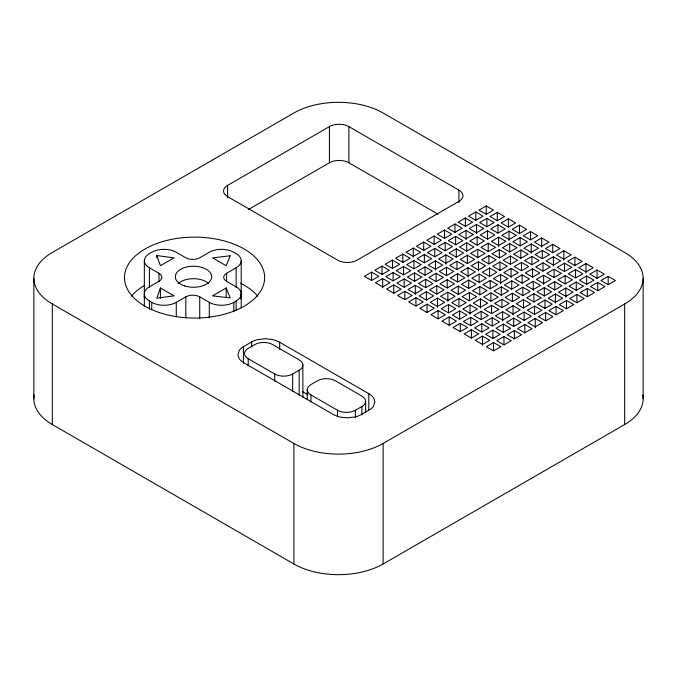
<?xml version="1.0" encoding="UTF-8"?>
<svg xmlns="http://www.w3.org/2000/svg" width="677" height="677" viewBox="0 0 677 677"><rect width="100%" height="100%" fill="white"/><g stroke="black" fill="none" stroke-linecap="round" stroke-linejoin="round"><path stroke-width="1.02" d="M144.336 305.979L144.336 293.928M144.336 260.696L144.336 296.864M241.215 260.696L241.215 307.993M302.881 365.072L302.881 397.221M307.248 399.802L307.248 389.757M160.398 287.979L156.768 298.168L174.031 295.857L160.398 287.979L160.398 298.379M227.59 197.786L227.59 185.388L329.428 126.599A13.76 7.946 0 0 1 348.883 126.599L458.93 190.127L458.93 202.525M248.501 209.481L329.428 162.759A13.76 7.946 0 0 1 348.883 162.759L438.011 214.22M149.422 267.779L158.977 273.296A9.833 5.678 0 0 1 158.977 281.327L149.422 286.836A17.357 10.02 0 0 0 149.422 301.011L151.733 302.34A17.357 10.02 0 0 0 176.274 302.34L185.828 296.831A9.833 5.678 0 0 1 199.732 296.831L209.286 302.34A17.357 10.02 0 0 0 233.827 302.34L236.138 301.011A17.357 10.02 0 0 0 236.138 286.836L226.583 281.327A9.833 5.678 0 0 1 226.583 273.296L236.138 267.779A17.357 10.02 0 0 0 236.138 253.613L233.827 252.276A17.357 10.02 0 0 0 209.286 252.276L199.732 257.793A9.833 5.678 0 0 1 185.828 257.793L176.274 252.276A17.357 10.02 0 0 0 151.733 252.276L149.422 253.613A17.357 10.02 0 0 0 149.422 267.779L149.422 287.412M226.211 287.979L212.57 295.857L230.214 297.948L226.211 287.979L226.211 297.338M371.597 272.129L364.353 276.309L371.597 280.49L378.841 276.309L371.597 272.129L371.597 280.16M382.023 266.112L374.779 270.292L382.023 274.473L389.258 270.292L382.023 266.112L382.023 274.38M392.44 260.095L385.196 264.275L392.44 268.456L399.684 264.275L392.44 260.095L392.44 268.363M402.857 254.078L395.613 258.259L402.857 262.439L410.101 258.259L402.857 254.078L402.857 262.346M413.275 248.061L406.031 252.242L413.275 256.422L420.519 252.242L413.275 248.061L413.275 257.362M423.7 242.044L416.457 246.225L423.7 250.414L430.944 246.225L423.7 242.044L423.7 250.312M434.118 236.028L426.874 240.217L434.118 244.397L441.362 240.217L434.118 236.028L434.118 244.295M444.535 230.019L437.291 234.2L444.535 238.38L451.779 234.2L444.535 230.019L444.535 238.279M454.952 224.002L447.717 228.183L454.952 232.363L462.196 228.183L454.952 224.002L454.952 232.262M465.378 217.986L458.134 222.166L465.378 226.346L472.622 222.166L465.378 217.986L465.378 226.253M475.796 211.969L468.552 216.149L475.796 220.33L483.039 216.149L475.796 211.969L475.796 220.237M486.213 205.952L478.969 210.132L486.213 214.313L493.457 210.132L486.213 205.952L486.213 213.991M368.804 393.718A20.809 12.017 0 0 1 373.831 398.381L374.872 401.859L373.391 406.386A18.795 10.849 0 0 1 369.337 409.881L361.086 414.646A18.795 10.849 0 0 1 355.027 416.99L347.191 417.844L341.174 417.235A20.809 12.017 0 0 1 333.084 414.341L243.94 362.88A20.809 12.017 0 0 1 238.922 358.209L237.881 354.731L239.362 350.204A18.795 10.849 0 0 1 243.415 346.709L251.666 341.944A18.795 10.849 0 0 1 257.725 339.609L265.553 338.754L271.579 339.355A20.809 12.017 0 0 1 279.669 342.249L368.804 393.718L368.804 410.245M382.683 278.526L375.447 282.707L382.683 286.887L389.927 282.707L382.683 278.526L382.683 287.827M393.109 272.509L385.865 276.69L393.109 280.87L400.352 276.69L393.109 272.509L393.109 280.777M403.526 266.493L396.282 270.673L403.526 274.862L410.77 270.673L403.526 266.493L403.526 274.76M413.943 260.476L406.699 264.665L413.943 268.845L421.187 264.665L413.943 260.476L413.943 268.744M424.361 254.467L417.125 258.648L424.361 262.828L431.604 258.648L424.361 254.467L424.361 262.727M434.786 248.451L427.542 252.631L434.786 256.811L442.03 252.631L434.786 248.451L434.786 256.71M445.204 242.434L437.96 246.614L445.204 250.795L452.448 246.614L445.204 242.434L445.204 250.702M455.621 236.417L448.377 240.597L455.621 244.778L462.865 240.597L455.621 236.417L455.621 244.685M466.047 230.4L458.803 234.58L466.047 238.761L473.282 234.58L466.047 230.4L466.047 239.7M476.464 224.383L469.22 228.564L476.464 232.744L483.708 228.564L476.464 224.383L476.464 233.683M486.881 218.366L479.638 222.547L486.881 226.736L494.125 222.547L486.881 218.366L486.881 226.634M497.299 212.35L490.063 216.538L497.299 220.719L504.543 216.538L497.299 212.35L497.299 220.617M393.777 284.924L386.533 289.113L393.777 293.293L401.012 289.113L393.777 284.924L393.777 293.192M404.194 278.916L396.95 283.096L404.194 287.276L411.438 283.096L404.194 278.916L404.194 287.175M414.612 272.899L407.368 277.079L414.612 281.26L421.856 277.079L414.612 272.899L414.612 281.158M425.029 266.882L417.785 271.062L425.029 275.243L432.273 271.062L425.029 266.882L425.029 275.15M435.455 260.865L428.211 265.045L435.455 269.226L442.69 265.045L435.455 260.865L435.455 270.165M445.872 254.848L438.628 259.029L445.872 263.209L453.116 259.029L445.872 254.848L445.872 264.148M456.29 248.831L449.046 253.012L456.29 257.192L463.533 253.012L456.29 248.831L456.29 257.099M466.707 242.815L459.471 246.995L466.707 251.184L473.951 246.995L466.707 242.815L466.707 251.082M477.133 236.798L469.889 240.987L477.133 245.167L484.377 240.987L477.133 236.798L477.133 245.066M487.55 230.789L480.306 234.97L487.55 239.15L494.794 234.97L487.55 230.789L487.55 239.049M497.967 224.772L490.723 228.953L497.967 233.133L505.211 228.953L497.967 224.772L497.967 233.04M508.393 218.756L501.149 222.936L508.393 227.117L515.629 222.936L508.393 218.756L508.393 227.023M404.863 291.33L397.619 295.51L404.863 299.691L412.107 295.51L404.863 291.33L404.863 299.598M415.28 285.313L408.036 289.494L415.28 293.674L422.524 289.494L415.28 285.313L415.28 294.613M425.698 279.296L418.454 283.477L425.698 287.657L432.942 283.477L425.698 279.296L425.698 287.564M436.115 273.28L428.88 277.46L436.115 281.64L443.359 277.46L436.115 273.28L436.115 281.547M446.541 267.263L439.297 271.443L446.541 275.632L453.785 271.443L446.541 267.263L446.541 275.531M456.958 261.246L449.714 265.435L456.958 269.615L464.202 265.435L456.958 261.246L456.958 269.514M467.375 255.237L460.132 259.418L467.375 263.598L474.619 259.418L467.375 255.237L467.375 263.497M477.801 249.221L470.557 253.401L477.801 257.582L485.037 253.401L477.801 249.221L477.801 257.488M488.219 243.204L480.975 247.384L488.219 251.565L495.462 247.384L488.219 243.204L488.219 251.472M498.636 237.187L491.392 241.367L498.636 245.548L505.88 241.367L498.636 237.187L498.636 246.487M509.053 231.17L501.818 235.351L509.053 239.531L516.297 235.351L509.053 231.17L509.053 240.47M519.479 225.153L512.235 229.334L519.479 233.514L526.723 229.334L519.479 225.153L519.479 233.421M415.949 297.728L408.705 301.908L415.949 306.089L423.193 301.908L415.949 297.728L415.949 305.996M426.366 291.711L419.122 295.891L426.366 300.08L433.61 295.891L426.366 291.711L426.366 299.979M436.783 285.694L429.54 289.883L436.783 294.063L444.027 289.883L436.783 285.694L436.783 293.962M447.209 279.686L439.965 283.866L447.209 288.047L454.445 283.866L447.209 279.686L447.209 287.945M457.627 273.669L450.383 277.849L457.627 282.03L464.871 277.849L457.627 273.669L457.627 281.937M468.044 267.652L460.8 271.832L468.044 276.013L475.288 271.832L468.044 267.652L468.044 276.952M478.461 261.635L471.226 265.816L478.461 269.996L485.705 265.816L478.461 261.635L478.461 270.935M488.887 255.618L481.643 259.799L488.887 263.979L496.131 259.799L488.887 255.618L488.887 263.886M499.304 249.601L492.061 253.782L499.304 257.962L506.548 253.782L499.304 249.601L499.304 257.869M509.722 243.585L502.478 247.765L509.722 251.954L516.966 247.765L509.722 243.585L509.722 251.852M520.148 237.568L512.904 241.757L520.148 245.937L527.383 241.757L520.148 237.568L520.148 245.836M530.565 231.559L523.321 235.74L530.565 239.92L537.809 235.74L530.565 231.559L530.565 239.819M248.214 358.708L274.718 374.009A12.685 7.32 0 0 0 292.659 374.009L299.166 370.251A12.685 7.32 0 0 0 299.166 359.902L272.662 344.593A12.685 7.32 0 0 0 254.721 344.593L248.214 348.35A12.685 7.32 0 0 0 248.214 358.708L248.214 365.944M427.035 304.134L419.791 308.314L427.035 312.495L434.279 308.314L427.035 304.134L427.035 312.393M437.452 298.117L430.208 302.297L437.452 306.478L444.696 302.297L437.452 298.117L437.452 307.417M447.869 292.1L440.634 296.281L447.869 300.461L455.113 296.281L447.869 292.1L447.869 301.4M458.295 286.083L451.051 290.264L458.295 294.444L465.539 290.264L458.295 286.083L458.295 294.351M468.712 280.066L461.469 284.247L468.712 288.427L475.956 284.247L468.712 280.066L468.712 288.334M479.13 274.05L471.886 278.23L479.13 282.411L486.374 278.23L479.13 274.05L479.13 282.317M489.556 268.033L482.312 272.213L489.556 276.402L496.791 272.213L489.556 268.033L489.556 276.301M499.973 262.016L492.729 266.205L499.973 270.385L507.217 266.205L499.973 262.016L499.973 270.284M510.39 256.008L503.146 260.188L510.39 264.368L517.634 260.188L510.39 256.008L510.39 264.267M520.808 249.991L513.564 254.171L520.808 258.352L528.052 254.171L520.808 249.991L520.808 258.259M531.233 243.974L523.99 248.154L531.233 252.335L538.477 248.154L531.233 243.974L531.233 253.274M541.651 237.957L534.407 242.138L541.651 246.318L548.895 242.138L541.651 237.957L541.651 247.257M438.121 310.531L430.877 314.712L438.121 318.892L445.364 314.712L438.121 310.531L438.121 318.799M448.538 304.515L441.294 308.695L448.538 312.876L455.782 308.695L448.538 304.515L448.538 312.782M458.964 298.498L451.72 302.678L458.964 306.859L466.199 302.678L458.964 298.498L458.964 306.766M469.381 292.481L462.137 296.661L469.381 300.85L476.625 296.661L469.381 292.481L469.381 300.749M479.798 286.464L472.554 290.653L479.798 294.833L487.042 290.653L479.798 286.464L479.798 294.732M490.216 280.456L482.972 284.636L490.216 288.817L497.46 284.636L490.216 280.456L490.216 288.715M500.642 274.439L493.398 278.619L500.642 282.8L507.885 278.619L500.642 274.439L500.642 283.739M511.059 268.422L503.815 272.603L511.059 276.783L518.303 272.603L511.059 268.422L511.059 277.722M521.476 262.405L514.232 266.586L521.476 270.766L528.72 266.586L521.476 262.405L521.476 270.673M531.894 256.388L524.658 260.569L531.894 264.749L539.137 260.569L531.894 256.388L531.894 264.656M542.319 250.372L535.075 254.552L542.319 258.741L549.563 254.552L542.319 250.372L542.319 258.639M552.737 244.355L545.493 248.535L552.737 252.724L559.981 248.535L552.737 244.355L552.737 252.623M449.206 316.929L441.963 321.11L449.206 325.298L456.45 321.11L449.206 316.929L449.206 325.197M459.624 310.912L452.38 315.101L459.624 319.282L466.868 315.101L459.624 310.912L459.624 319.18M470.05 304.904L462.806 309.084L470.05 313.265L477.293 309.084L470.05 304.904L470.05 314.204M480.467 298.887L473.223 303.068L480.467 307.248L487.711 303.068L480.467 298.887L480.467 308.187M490.884 292.87L483.64 297.051L490.884 301.231L498.128 297.051L490.884 292.87L490.884 301.138M501.302 286.853L494.066 291.034L501.302 295.214L508.545 291.034L501.302 286.853L501.302 295.121M511.727 280.837L504.483 285.017L511.727 289.197L518.971 285.017L511.727 280.837L511.727 289.104M522.145 274.82L514.901 279L522.145 283.189L529.389 279L522.145 274.82L522.145 283.088M532.562 268.803L525.318 272.983L532.562 277.172L539.806 272.983L532.562 268.803L532.562 277.071M542.988 262.786L535.744 266.975L542.988 271.155L550.223 266.975L542.988 262.786L542.988 271.054M553.405 256.778L546.161 260.958L553.405 265.139L560.649 260.958L553.405 256.778L553.405 266.078M563.823 250.761L556.579 254.941L563.823 259.122L571.066 254.941L563.823 250.761L563.823 260.061M460.292 323.335L453.048 327.516L460.292 331.696L467.536 327.516L460.292 323.335L460.292 331.603M470.71 317.318L463.474 321.499L470.71 325.679L477.954 321.499L470.71 317.318L470.71 325.586M481.135 311.302L473.892 315.482L481.135 319.662L488.379 315.482L481.135 311.302L481.135 319.569M491.553 305.285L484.309 309.465L491.553 313.646L498.797 309.465L491.553 305.285L491.553 313.553M501.97 299.268L494.726 303.448L501.97 307.637L509.214 303.448L501.97 299.268L501.97 307.536M512.396 293.251L505.152 297.44L512.396 301.62L519.631 297.44L512.396 293.251L512.396 301.519M522.813 287.234L515.569 291.423L522.813 295.604L530.057 291.423L522.813 287.234L522.813 295.502M533.231 281.226L525.987 285.406L533.231 289.587L540.474 285.406L533.231 281.226L533.231 290.526M543.648 275.209L536.412 279.389L543.648 283.57L550.892 279.389L543.648 275.209L543.648 284.509M554.074 269.192L546.83 273.373L554.074 277.553L561.318 273.373L554.074 269.192L554.074 277.46M564.491 263.175L557.247 267.356L564.491 271.536L571.735 267.356L564.491 263.175L564.491 271.443M574.908 257.158L567.664 261.339L574.908 265.519L582.152 261.339L574.908 257.158L574.908 265.426M471.378 329.733L464.134 333.913L471.378 338.094L478.622 333.913L471.378 329.733L471.378 338.001M481.804 323.716L474.56 327.896L481.804 332.085L489.039 327.896L481.804 323.716L481.804 331.984M492.221 317.699L484.977 321.888L492.221 326.069L499.465 321.888L492.221 317.699L492.221 325.967M502.639 311.682L495.395 315.871L502.639 320.052L509.883 315.871L502.639 311.682L502.639 320.983M513.056 305.674L505.821 309.854L513.056 314.035L520.3 309.854L513.056 305.674L513.056 314.974M523.482 299.657L516.238 303.838L523.482 308.018L530.726 303.838L523.482 299.657L523.482 307.925M533.899 293.64L526.655 297.821L533.899 302.001L541.143 297.821L533.899 293.64L533.899 301.908M544.316 287.623L537.073 291.804L544.316 295.984L551.56 291.804L544.316 287.623L544.316 295.891M554.742 281.607L547.498 285.787L554.742 289.968L561.978 285.787L554.742 281.607L554.742 289.874M565.16 275.59L557.916 279.77L565.16 283.959L572.403 279.77L565.16 275.59L565.16 283.858M575.577 269.573L568.333 273.762L575.577 277.942L582.821 273.762L575.577 269.573L575.577 277.841M585.994 263.565L578.75 267.745L585.994 271.926L593.238 267.745L585.994 263.565L585.994 272.856M482.464 336.13L475.229 340.319L482.464 344.5L489.708 340.319L482.464 336.13L482.464 345.431M492.89 330.122L485.646 334.303L492.89 338.483L500.134 334.303L492.89 330.122L492.89 338.382M503.307 324.105L496.063 328.286L503.307 332.466L510.551 328.286L503.307 324.105L503.307 332.373M513.725 318.088L506.481 322.269L513.725 326.449L520.968 322.269L513.725 318.088L513.725 326.356M524.15 312.072L516.906 316.252L524.15 320.433L531.386 316.252L524.15 312.072L524.15 320.339M534.568 306.055L527.324 310.235L534.568 314.416L541.812 310.235L534.568 306.055L534.568 314.323M544.985 300.038L537.741 304.218L544.985 308.407L552.229 304.218L544.985 300.038L544.985 308.306M555.402 294.021L548.158 298.21L555.402 302.391L562.646 298.21L555.402 294.021L555.402 303.321M565.828 288.013L558.584 292.193L565.828 296.374L573.072 292.193L565.828 288.013L565.828 297.305M576.245 281.996L569.002 286.176L576.245 290.357L583.489 286.176L576.245 281.996L576.245 290.264M586.663 275.979L579.419 280.16L586.663 284.34L593.907 280.16L586.663 275.979L586.663 284.247M597.08 269.962L589.845 274.143L597.08 278.323L604.324 274.143L597.08 269.962L597.08 278.23M310.963 394.936L337.468 410.237A12.685 7.32 0 0 0 355.408 410.237L361.916 406.479A12.685 7.32 0 0 0 361.916 396.121L335.411 380.821A12.685 7.32 0 0 0 317.471 380.821L310.963 384.578A12.685 7.32 0 0 0 310.963 394.936L310.963 402.163M493.558 342.537L486.314 346.717L493.558 350.898L500.794 346.717L493.558 342.537L493.558 350.576M503.976 336.52L496.732 340.7L503.976 344.881L511.22 340.7L503.976 336.52L503.976 344.788M514.393 330.503L507.149 334.683L514.393 338.864L521.637 334.683L514.393 330.503L514.393 338.771M524.81 324.486L517.567 328.667L524.81 332.856L532.054 328.667L524.81 324.486L524.81 332.754M535.236 318.469L527.992 322.658L535.236 326.839L542.48 322.658L535.236 318.469L535.236 327.77M545.654 312.461L538.41 316.641L545.654 320.822L552.897 316.641L545.654 312.461L545.654 320.72M556.071 306.444L548.827 310.625L556.071 314.805L563.315 310.625L556.071 306.444L556.071 314.712M566.488 300.427L559.253 304.608L566.488 308.788L573.732 304.608L566.488 300.427L566.488 308.695M576.914 294.41L569.67 298.591L576.914 302.771L584.158 298.591L576.914 294.41L576.914 302.678M587.331 288.394L580.087 292.574L587.331 296.754L594.575 292.574L587.331 288.394L587.331 296.661M597.749 282.377L590.505 286.557L597.749 290.738L604.993 286.557L597.749 282.377L597.749 290.645M608.174 276.36L600.931 280.54L608.174 284.729L615.41 280.54L608.174 276.36L608.174 284.399M52.324 303.973L293.894 443.443A63.079 36.423 0 0 0 383.106 443.443L624.676 303.973A63.079 36.423 0 0 0 624.676 252.47L383.106 113A63.079 36.423 0 0 0 293.894 113L52.324 252.47A63.079 36.423 0 0 0 52.324 303.973L52.324 424.53L293.894 564A63.079 36.423 0 0 0 383.106 564L624.676 424.53A63.079 36.423 0 0 0 642.812 395.013M156.768 255.551L174.031 257.861L160.398 265.731L156.768 255.551L156.768 257.624M302.407 391.543L307.866 394.699M643.15 278.222L643.15 398.778M624.676 303.973L624.676 424.53M383.106 443.443L383.106 564M365.631 401.3L365.631 412.352M361.916 406.479L361.916 414.747M355.408 410.237L355.408 417.472M348.883 126.599L348.883 162.759M337.468 410.237L337.468 416.44M329.428 126.599L329.428 162.759M299.166 370.251L299.166 395.055M293.894 443.443L293.894 564M292.659 374.009L292.659 391.577M279.669 342.249L279.669 349.484M274.718 374.009L274.718 381.244M251.666 341.944L251.666 347.115M243.415 346.709L243.415 363.244M236.138 267.779L236.138 287.412M236.138 301.011L236.138 310.311M233.827 302.34L233.827 311.64M226.583 273.296L226.583 281.564M209.286 302.34L209.286 317.843M199.732 296.831L199.732 318.528M185.828 296.831L185.828 317.496M176.274 302.34L176.274 316.811M158.977 273.296L158.977 281.564M151.733 302.34L151.733 309.575M149.422 301.011L149.422 309.271M33.85 278.222L33.85 398.778M52.324 424.53A63.079 36.423 0 0 1 34.188 395.013M227.59 185.388A13.76 7.946 0 0 0 227.59 196.626L337.637 260.154A13.76 7.946 0 0 0 357.092 260.154L458.93 201.365A13.76 7.946 0 0 0 458.93 190.127M131.38 296.23A70.086 40.468 0 0 1 144.116 285.66M240.428 283.155A70.086 40.468 0 0 1 257.742 296.23M144.429 297.897A17.357 10.02 0 0 1 144.429 295.824M240.851 294.808A17.357 10.02 0 0 1 240.851 298.912M178.178 283.536A18.194 10.51 0 0 1 208.795 283.536M230.214 255.762L226.211 265.731L212.57 257.861L230.214 255.762M159.518 312.63A70.086 40.468 0 0 0 264.648 277.587A70.086 40.468 0 0 0 159.518 242.544A70.086 40.468 0 0 0 159.518 312.63M184.389 285.846A18.194 10.51 0 0 0 211.689 276.749A18.194 10.51 0 0 0 184.389 267.652A18.194 10.51 0 0 0 184.389 285.846"/></g></svg>
